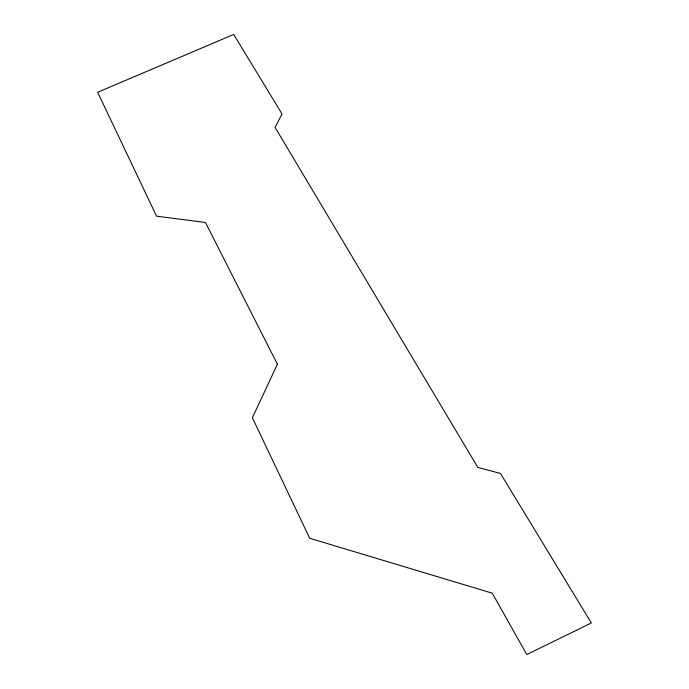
<?xml version="1.0" encoding="UTF-8"?>
<svg xmlns="http://www.w3.org/2000/svg" width="689" height="689" viewBox="0 0 689 689"><rect width="100%" height="100%" fill="white"/><g stroke="black" fill="none" stroke-linecap="round" stroke-linejoin="round"><path stroke-width="1.03" d="M277.409 364.223L252.389 417.749L309.68 538.264L492.265 593.169L526.792 654.55L591.343 622.968L500.472 473.438L477.83 467.418L275.032 127.327L282.059 114.021L233.7 34.45L97.657 92.274L156.558 216.174L205.451 222.469L277.409 364.223"/></g></svg>
